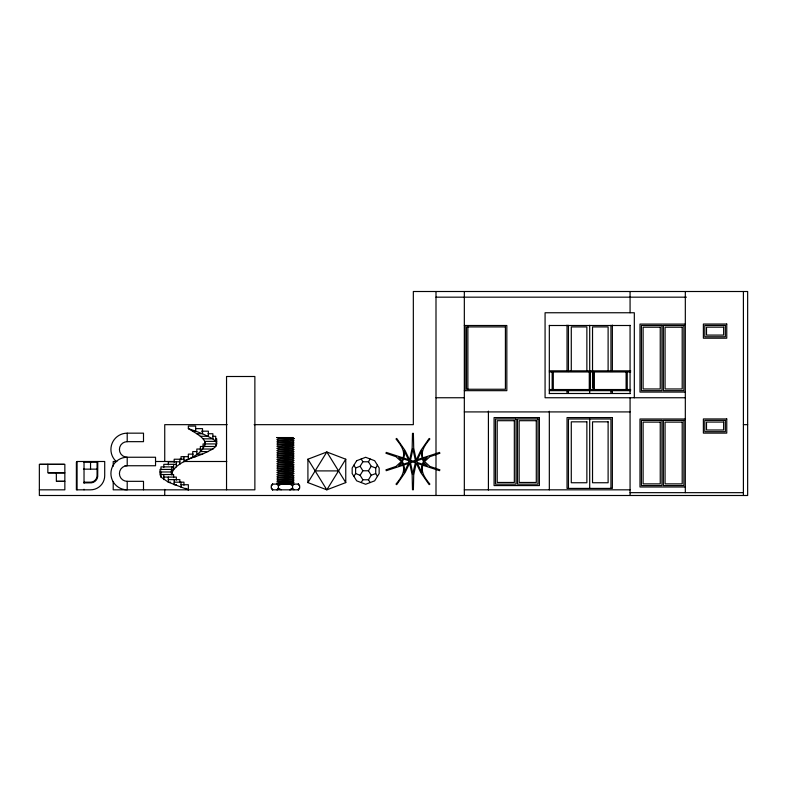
<?xml version="1.0" encoding="UTF-8"?>
<svg xmlns="http://www.w3.org/2000/svg" width="787" height="787" viewBox="0 0 787 787"><rect width="100%" height="100%" fill="white"/><g stroke="black" fill="none" stroke-linecap="round" stroke-linejoin="round"><path stroke-width="1.18" d="M205.348 441.891C203.292 459.5 176.199 458.319 171.35 474.531L171.35 469.426M272.686 489.829L271.308 488.009L271.308 485.923L272.686 484.103M293.935 489.829L292.557 488.009L292.557 485.923L293.935 484.103M298.263 484.103L299.64 485.923L299.64 488.009L298.263 489.829M307.914 482.598L326.831 451.984L345.759 459.215L345.759 482.598L326.831 489.829L307.914 482.598L307.914 459.215L326.831 451.984L345.759 482.598M345.759 459.215L326.831 489.829L307.914 459.215M353.884 476.332L355.606 473.558L355.606 467.999L353.884 465.215M355.606 467.999L360.102 466.278L362.886 461.782L368.444 461.782L371.228 466.278L375.724 467.999L375.724 473.558L377.435 476.332M360.102 475.269L362.886 470.774L368.444 470.774L371.228 475.269L368.444 479.775L362.886 479.775L360.102 475.269L355.606 473.558M368.444 461.782L370.165 458.998M361.164 482.549L362.886 479.775M368.444 470.774L371.228 466.278M375.724 467.999L377.435 465.215M271.308 485.923L272.548 484.103M277.142 489.829L278.391 488.009L278.391 485.923L277.142 484.103M298.391 489.829L299.64 488.009M395.959 484.162C400.17 478.968 405.453 472.426 403.033 465.235L386.181 470.715M429.19 438.428L420.711 450.676L416.215 460.021L413.716 448.088L413.382 433.283M396.678 484.694L405.167 472.436L409.663 463.081L412.162 475.014L412.496 489.829M429.909 438.949C425.698 444.143 420.425 450.685 422.835 457.867L439.667 452.397M77.087 461.497L76.378 462.205L76.378 489.829L90.544 489.829A14.166 14.166 0 0 0 104.71 475.663L104.71 461.497L77.087 461.497L77.087 489.829M84.032 482.175L90.544 482.175A6.512 6.512 0 0 0 97.067 475.663L97.067 462.205L97.775 461.497L97.706 476.607A7.231 7.231 0 0 1 91.489 482.825L84.032 482.884M277.014 489.829L277.703 489.17M185.201 460.326L202.515 454.129L212.883 449.033L215.717 446.485L216.681 443.927L216.681 438.831L215.717 438.831M278.391 485.923L281.146 484.103M290.059 489.829L292.557 488.009M289.803 489.829L291.18 489.17M371.228 475.269L375.724 473.558M278.096 438.477L293.108 439.658M278.096 442.845L292.843 443.937M278.096 445.029L292.843 446.131M278.096 447.223L293.108 448.403M278.096 449.407L293.108 450.587L292.085 450.774M278.096 451.59L293.108 452.771M278.096 453.774L292.843 454.866M278.096 455.958L293.108 457.149M278.096 458.152L293.108 459.333M278.096 462.52L292.843 463.612M278.096 464.704L292.843 465.796M278.096 466.888L293.108 468.078M278.096 469.082L293.108 470.262L292.085 470.449M278.096 471.265L293.108 472.446M278.096 473.449L292.843 474.541M278.096 475.633L293.108 476.824M278.096 477.817L293.108 479.008M278.096 482.195L292.843 483.287M385.905 469.869L396.009 466.406L401.34 461.556L396.009 456.696L385.905 453.233M439.933 453.243L429.859 456.696L424.537 461.556L429.859 466.406L439.933 469.859M292.843 437.562L287.442 437.926M277.693 439.48C271.8 440.238 299.139 440.179 293.246 440.936M293.246 438.752L294.456 438.566L276.798 437.562M277.693 441.664C271.8 442.422 299.139 442.363 293.246 443.12M277.693 443.848C271.8 444.606 299.139 444.547 293.246 445.304M277.693 446.032C271.8 446.8 299.139 446.731 293.246 447.488M277.693 448.226C271.8 448.983 299.139 448.915 293.246 449.682M277.693 450.41C271.8 451.167 299.139 451.108 293.246 451.866M277.693 452.594C271.8 453.351 299.139 453.292 293.246 454.05M277.693 454.778C271.8 455.535 299.139 455.476 293.246 456.234M277.693 456.962C271.8 457.729 299.139 457.66 293.246 458.418M277.693 459.155C271.8 459.913 299.139 459.844 293.246 460.611M277.693 461.339C271.8 462.097 299.139 462.038 293.246 462.795M277.693 463.523C271.8 464.281 299.139 464.222 293.246 464.979M277.693 465.707C271.8 466.465 299.139 466.406 293.246 467.163M277.693 467.891C271.8 468.659 299.139 468.59 293.246 469.347M277.693 470.085C271.8 470.842 299.139 470.774 293.246 471.541M277.693 472.269C271.8 473.026 299.139 472.967 293.246 473.725M277.693 474.453C271.8 475.21 299.139 475.151 293.246 475.909M277.693 476.637C271.8 477.394 299.139 477.335 293.246 478.093M277.693 478.821C271.8 479.588 299.139 479.519 293.246 480.277M277.693 481.014C271.8 481.772 299.139 481.703 293.246 482.47M277.693 483.198L276.493 483.375L289.96 484.103M435.998 297.171L686.412 297.171M685.32 324.087L639.988 324.087L639.988 392.083L685.32 392.083M464.33 325.503L506.828 325.503L506.828 390.667L464.33 390.667M549.326 325.503L630.072 325.503M549.326 370.834L630.682 370.834M549.326 371.966L630.682 371.966M549.326 389.535L630.682 389.535M549.326 390.667L630.682 390.667M549.326 393.5L630.072 393.5M435.998 397.75L464.33 397.75M685.32 397.75L545.076 397.75L545.076 312.754L634.322 312.754L634.322 397.75M464.33 411.916L630.072 411.916M685.32 418.999L639.988 418.999L639.988 486.996L685.32 486.996M227.197 424.665L164.739 424.665L164.739 461.3M254.132 424.665L413.332 424.665L413.332 291.505L747.65 291.505L747.65 495.495L39.35 495.495L39.35 464.33L64.849 464.33L64.849 489.829L39.35 489.829M743.4 424.665L747.65 424.665M195.678 428.63L202.515 428.63L202.515 433.735L212.883 438.831L215.717 441.379L216.681 443.927L203.066 443.927L203.066 449.033L212.883 449.033M192.746 431.178L195.678 431.178L202.515 433.735L196.848 433.735L188.349 428.63L188.349 426.082L195.678 426.082L195.678 431.178L188.349 428.63M201.511 431.178L208.378 431.178L208.378 436.283L200.37 436.283L196.848 433.735M115.689 460.975A16.291 16.291 0 0 1 127.209 433.165L143.5 433.165L143.5 441.664L127.209 441.664A7.791 7.791 0 0 0 119.417 449.456A7.791 7.791 0 0 0 127.209 457.247L155.541 457.247L155.541 465.747L127.209 465.747A16.291 16.291 0 0 1 125.084 465.609M207.975 433.735L212.883 433.735L212.883 438.831L203.066 438.831L200.37 436.283M212.883 436.283L215.717 436.283L215.717 441.379M276.522 437.562L293.108 437.562M216.681 441.379L204.768 441.379L203.066 438.831M203.803 446.485L200.37 446.485L200.37 451.581L208.378 451.581M201.383 449.033L196.848 449.033L196.848 454.129L202.515 454.129M196.848 451.581L192.746 451.581L192.746 456.676L195.678 456.676M193.238 454.129L188.349 454.129L188.349 459.234M188.349 456.676L181.02 456.676L181.02 459.736M183.951 459.234L174.183 459.234L174.183 462.294M116.87 461.497L113.21 461.497L113.21 466.219M155.865 461.497L174.271 461.497M183.892 461.497L226.784 461.497M179.849 461.782L168.31 461.782L168.31 464.842M84.032 462.205L97.067 462.205M176.327 464.33L163.814 464.33L163.814 467.389M173.622 466.878L160.981 466.878L160.981 469.937M83.461 469.15L97.067 469.15M171.93 469.426L160.017 469.426L160.017 474.531L160.981 477.079L168.31 482.175L188.349 489.829L188.349 484.733L181.02 484.733M315.134 470.901L338.528 470.901M160.017 471.984L171.93 471.984M64.849 472.83L47.85 472.83L47.85 464.33M160.981 474.531L173.622 474.531L173.622 477.591M163.814 477.079L176.327 477.079L176.327 480.139M168.31 479.627L179.849 479.627L179.849 482.687M64.849 481.329L56.349 481.329L56.349 472.83M127.209 481.329L127.209 489.829A16.291 16.291 0 0 1 110.918 473.538A16.291 16.291 0 0 1 127.209 457.247L127.209 465.747A7.791 7.791 0 0 0 119.417 473.538A7.791 7.791 0 0 0 127.209 481.329L143.5 481.329L143.5 489.829M170.602 482.175L168.31 482.175L168.31 477.079M174.183 482.175L183.951 482.175L183.951 485.235M272.41 484.103L298.529 484.103M176.445 484.733L174.183 484.733L174.183 479.627M272.41 489.829L298.529 489.829M464.33 489.829L630.072 489.829M630.072 492.662L743.4 492.662M386.181 452.387L403.033 457.867C405.453 450.676 400.17 444.134 395.959 438.939M439.667 470.705L422.835 465.235C420.425 472.416 425.698 478.958 429.909 484.153M293.108 441.841L277.841 440.75M293.108 461.516L277.841 460.425M293.108 481.191L277.841 480.1M281.146 489.829L278.391 488.009M185.712 488.294L188.349 489.829M290.059 484.103L292.557 485.923M396.678 438.418L405.167 450.676L409.663 460.021L412.162 448.088L412.496 433.273M429.19 484.674L420.711 472.436L416.215 463.081L413.716 475.014L413.382 489.819M298.391 484.103L299.64 485.923M271.308 488.009L272.548 489.829M361.164 458.998L362.886 461.782M360.102 466.278L362.886 470.774M368.444 479.775L370.165 482.549M205.348 443.927L204.768 441.379L204.768 446.485L215.717 446.485L215.717 444.783M743.4 291.505L743.4 495.495M685.32 291.505L685.32 492.662M630.072 291.505L630.072 312.754M630.072 325.277L630.072 393.697M630.072 397.75L630.072 495.495M627.239 371.966L627.239 389.535M626.108 371.966L626.108 389.535M612.365 325.11L612.365 371.523M612.365 389.84L612.365 393.5M610.948 325.306L610.948 371.582M610.948 389.85L610.948 393.5M610.948 488.412L610.948 418.999L568.45 418.999L568.45 488.412M608.115 370.775L608.115 326.92L592.532 326.92L592.532 387.834M594.372 371.966L594.372 389.535M593.241 371.966L593.241 389.535M590.407 371.966L590.407 389.535M589.699 325.306L589.699 371.582M589.699 389.85L589.699 393.5M589.699 418.999L589.699 488.412M589.276 371.966L589.276 389.535M586.866 370.775L586.866 326.92L571.283 326.92L571.283 370.775M568.45 325.306L568.45 371.582M568.45 389.85L568.45 393.5M567.034 325.11L567.034 371.523M567.034 389.84L567.034 393.5M553.291 371.966L553.291 389.535M552.159 371.966L552.159 389.535M549.326 325.277L549.326 393.697M549.326 411.257L549.326 489.829M488.412 411.109L488.412 490.035M467.872 326.92L467.872 389.25M465.038 325.503L465.038 390.667M464.33 291.505L464.33 495.495M435.998 291.505L435.998 495.495M226.538 489.829L226.538 376.501L254.87 376.501L254.87 489.829L113.21 489.829L113.21 481.565M183.951 456.676L183.951 461.782M181.02 482.175L181.02 487.281M179.849 459.234L179.849 464.33M176.327 461.782L176.327 466.878M173.622 464.33L173.622 469.426M171.93 466.878L171.93 475.043M164.739 489.386L164.739 495.495M163.814 474.531L163.814 479.627M160.981 471.984L160.981 477.079M127.209 433.165L127.209 441.664M90.544 462.205L90.544 469.15M84.032 461.497L84.032 483.179M84.032 489.248L84.032 489.829M64.278 464.33L39.921 464.33M64.278 472.83L48.42 472.83M64.278 481.329L56.92 481.329M404.498 454.001L403.879 458.142L408.463 459.628L404.046 450.548L404.498 454.001M404.498 469.111L404.046 472.554L408.463 463.474L403.879 464.96L404.498 469.111M421.557 451.679L421.989 458.142L417.415 459.628L421.822 450.548L421.557 451.679M421.557 466.789L421.822 472.554L417.415 463.474L421.989 464.96L421.557 466.789M412.939 449.013L410.509 460.297L412.939 461.084L415.369 460.297L412.939 449.013M413.244 471.738L412.939 474.089L410.509 462.805L412.939 462.018L415.369 462.805L413.244 471.738M409.142 461.556L408.837 462.422L403.603 464.114L402.383 461.556L403.603 458.988L408.837 460.69L409.142 461.556M410.234 461.143L410.234 461.959L411.493 461.556L410.234 461.143M415.782 461.556L414.375 461.556L415.782 461.556M417.031 460.69L417.031 462.422L422.265 464.114L423.495 461.556L422.265 458.988L417.031 460.69M402.757 458.713L401.862 460.7L398.724 457.404L402.757 458.713M423.78 462.786L423.111 464.389L427.154 465.707L423.78 462.786M401.862 462.402L398.724 465.707L402.757 464.389L401.862 462.402M424.203 460.395L423.111 458.713L427.154 457.404L424.203 460.395M356.668 460.72L352.173 467.999L352.173 473.558L356.668 480.837L365.66 484.271L374.661 480.837L379.157 473.558L379.157 467.999L374.661 460.72L365.66 457.286L356.668 460.72M726.755 324.037L703.381 324.037L703.381 338.203L726.755 338.203L726.755 324.037M661.946 325.503L641.405 325.503L641.405 390.667L661.946 390.667L661.946 325.503M683.903 325.503L663.362 325.503L663.362 390.667L683.903 390.667L683.903 325.503M725.339 325.454L704.798 325.454L704.798 336.787L725.339 336.787L725.339 325.454M505.411 326.92L466.455 326.92L466.455 389.25L505.411 389.25L505.411 326.92M723.637 327.156L706.5 327.156L706.5 335.085L723.637 335.085L723.637 327.156M660.244 327.205L643.107 327.205L643.107 388.965L660.244 388.965L660.244 327.205M682.201 327.205L665.064 327.205L665.064 388.965L682.201 388.965L682.201 327.205M539.41 417.582L494.079 417.582L494.079 485.579L539.41 485.579L539.41 417.582M612.365 417.582L567.034 417.582L567.034 488.412L612.365 488.412L612.365 417.582M726.755 418.95L703.381 418.95L703.381 433.116L726.755 433.116L726.755 418.95M516.036 418.999L495.495 418.999L495.495 484.162L516.036 484.162L516.036 418.999M537.993 418.999L517.452 418.999L517.452 484.162L537.993 484.162L537.993 418.999M661.946 420.415L641.405 420.415L641.405 485.579L661.946 485.579L661.946 420.415M683.903 420.415L663.362 420.415L663.362 485.579L683.903 485.579L683.903 420.415M725.339 420.366L704.798 420.366L704.798 431.699L725.339 431.699L725.339 420.366M514.334 420.701L497.197 420.701L497.197 482.461L514.334 482.461L514.334 420.701M536.291 420.701L519.154 420.701L519.154 482.461L536.291 482.461L536.291 420.701M586.866 421.832L571.283 421.832L571.283 482.746L586.866 482.746L586.866 421.832M608.115 421.832L592.532 421.832L592.532 482.746L608.115 482.746L608.115 421.832M723.637 422.068L706.5 422.068L706.5 429.997L723.637 429.997L723.637 422.068M660.244 422.117L643.107 422.117L643.107 483.877L660.244 483.877L660.244 422.117M682.201 422.117L665.064 422.117L665.064 483.877L682.201 483.877L682.201 422.117"/></g></svg>
